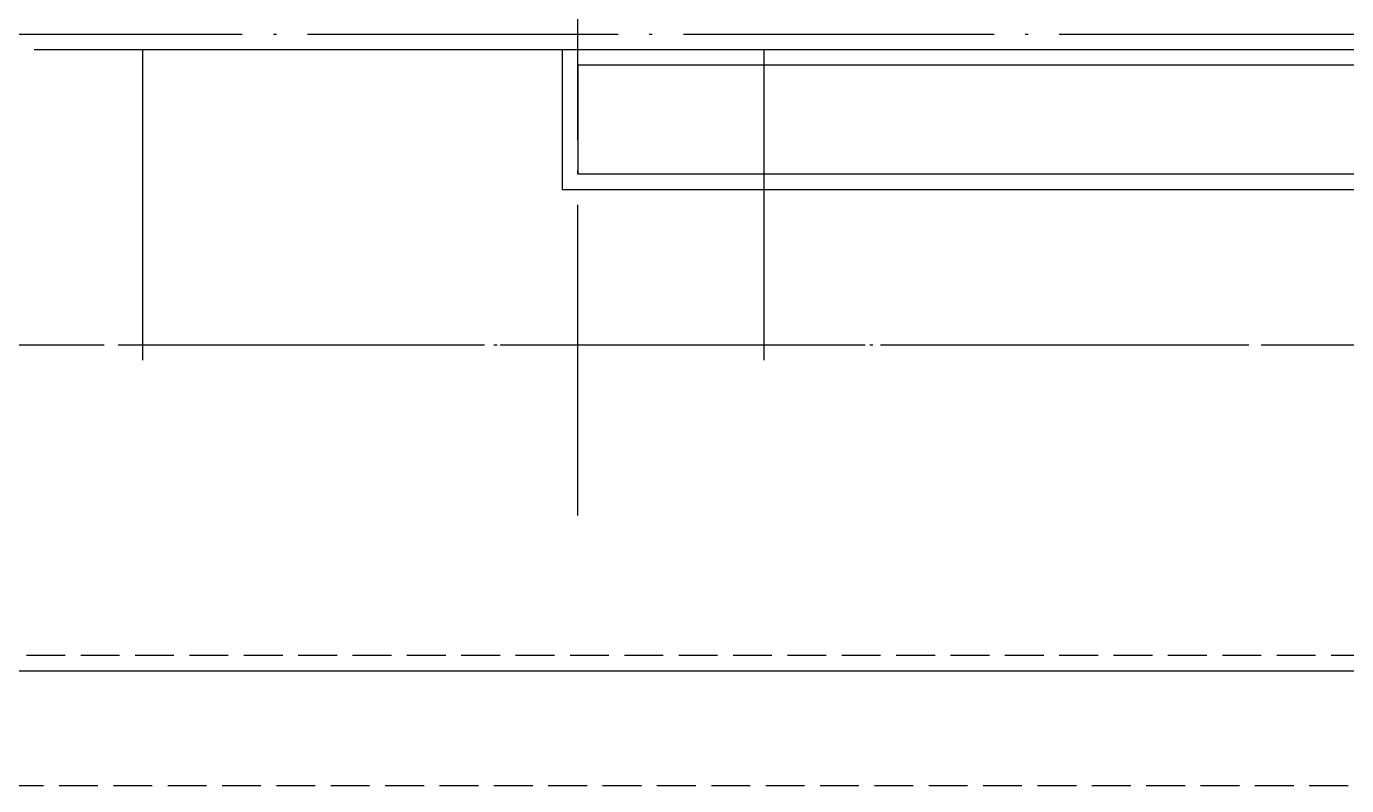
# Model space of a CAD drawing. Extents: x 12372 to 35552, y 13701 to 37581.
# Drawn here: x 20562 to 29062, y 13701 to 18591 of the extents above; entities that cross this region are included whole.
import ezdxf

# ---------------------------------------------------------------- set-up
doc = ezdxf.new("R2010")
doc.units = 0
doc.header["$LTSCALE"] = 1000
doc.header["$MEASUREMENT"] = 0
doc.linetypes.add('DASH', pattern=[0.35, 0.25, -0.1])
doc.linetypes.add('DOTE', pattern=[2.42, 2, -0.2, 0.02, -0.2])
for name, color, linetype in [('A-DOTE', 1, 'DOTE'), ('AXIS', 3, 'Continuous'), ('WALL', 9, 'Continuous')]:
    doc.layers.add(name, color=color, linetype=linetype)
doc.layers.add('辅助线', color=8, linetype='DASH', plot=False)

msp = doc.modelspace()

# ---------------------------------------------------------------- linework, layer by layer
msp.add_lwpolyline([(24111.9, 17641.3), (32711.9, 17641.3), (32711.9, 18341.3), (24111.9, 18341.3)], close=True)
at = {"layer": 'A-DOTE', "linetype": 'DOTE'}
for p, q in [((21311.9, 16441.3), (21311.9, 35841.3)), ((25311.9, 16441.3), (25311.9, 35841.3)), ((24111.9, 15441.3), (24111.9, 34841.3)), ((15111.9, 18541.3), (33811.9, 18541.3)), ((14111.9, 16541.3), (32811.9, 16541.3))]:
    msp.add_line(p, q, dxfattribs=at)
at = {"layer": 'AXIS', "color": 8}
msp.add_line((15111.9, 14441.3), (32811.9, 14441.3), dxfattribs=at)
at = {"layer": 'WALL'}
msp.add_lwpolyline([(24011.9, 18441.3), (20611.9, 18441.3)], dxfattribs=at)
msp.add_lwpolyline([(24011.9, 17541.3), (32811.9, 17541.3), (32811.9, 18441.3), (24011.9, 18441.3)], close=True, dxfattribs=at)
at = {"layer": '辅助线'}
for points in [[(12371.9, 13701.3), (35551.9, 13701.3), (35551.9, 37581.3), (12371.9, 37581.3)], [(12371.9, 13701.3), (35551.9, 13701.3), (35551.9, 37581.3), (12371.9, 37581.3)], [(13211.9, 14541.3), (34711.9, 14541.3), (34711.9, 36741.3), (13211.9, 36741.3)], [(15211.9, 16541.3), (32711.9, 16541.3), (32711.9, 34741.3), (15211.9, 34741.3)]]:
    msp.add_lwpolyline(points, close=True, dxfattribs=at)

doc.saveas('drawing.dxf')
